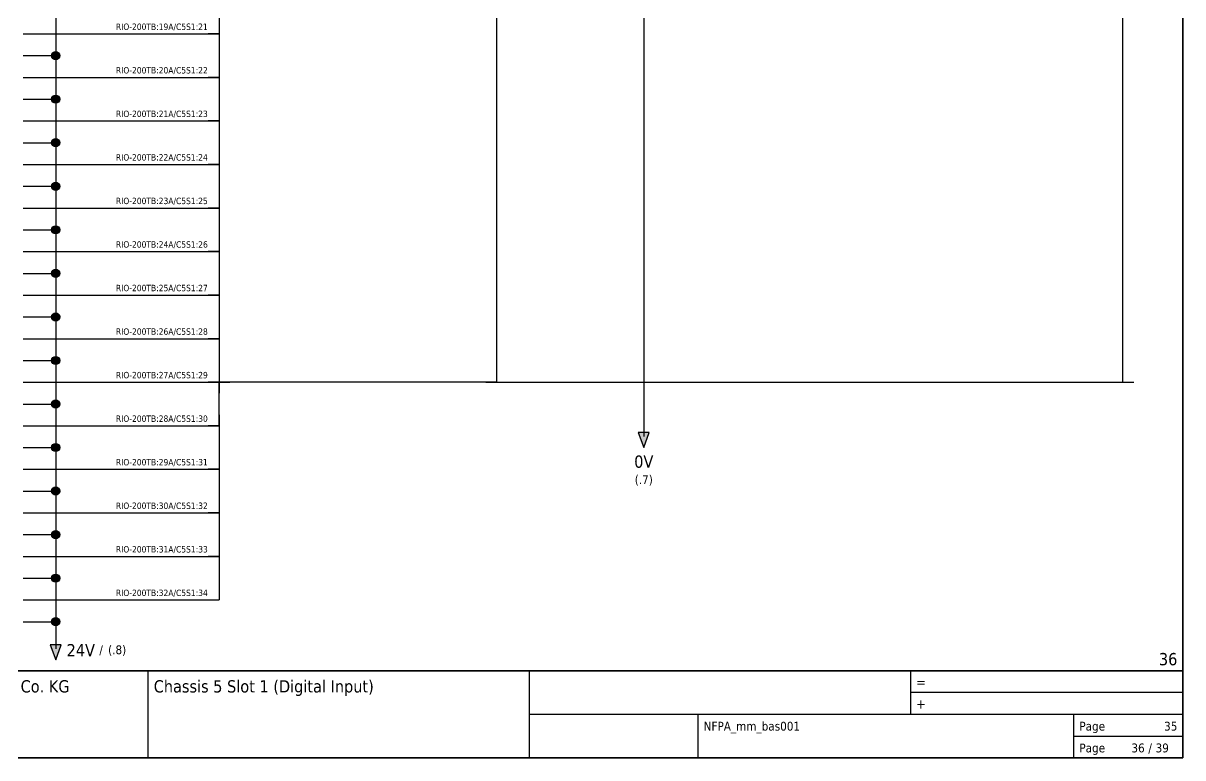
# Model space of a CAD drawing. Header units: millimetres. Extents: x 0 to 1792788, y -13 to 262234.
# Drawn here: x 207 to 420, y 0 to 135 of the extents above; entities that cross this region are included whole.
import ezdxf
from ezdxf.enums import TextEntityAlignment as Align

# ---------------------------------------------------------------- set-up
doc = ezdxf.new("R2010")
doc.units = ezdxf.units.MM
for name, color, linetype, lineweight in [('EPLAN201', 7, 'Continuous', 35), ('EPLAN311', 7, 'Continuous', 25), ('EPLAN317', 7, 'Continuous', 25), ('EPLAN403', 5, 'Continuous', 35), ('EPLAN405', 7, 'Continuous', 25), ('EPLAN442', 73, 'Continuous', 35), ('EPLAN451', 7, 'Continuous', 35), ('EPLAN452', 7, 'Continuous', 35), ('EPLAN453', 7, 'Continuous', 35)]:
    doc.layers.add(name, color=color, linetype=linetype, lineweight=lineweight)
doc.styles.add('Tahoma', font='')
doc.styles.get('Tahoma').set_extended_font_data('Tahoma')

# ---------------------------------------------------------------- blocks, each defined once
blk = doc.blocks.new('EPLFRAME')
at = {"layer": 'EPLAN201', "linetype": 'Continuous', "lineweight": 35, "ltscale": 4}
blk.add_line((0, 16), (420, 16), dxfattribs=at)
at = {"layer": 'EPLAN201', "linetype": 'Continuous', "lineweight": 25, "ltscale": 4}
for p, q in [((230, 0), (230, 16)), ((300, 0), (300, 16)), ((370, 16), (370, 8)), ((420, 12), (370, 12)), ((300, 8), (420, 8)), ((331, 0), (331, 8)), ((400, 0), (400, 8)), ((400, 4), (420, 4))]:
    blk.add_line(p, q, dxfattribs=at)
at = {"layer": 'EPLAN201', "linetype": 'Continuous', "lineweight": 35, "ltscale": 4}
blk.add_lwpolyline([(0, 0), (420, 0), (420, 297), (0, 297)], close=True, dxfattribs=at)
at = {"layer": 'EPLAN201', "color": 7, "style": 'Tahoma'}
for s, height, p in [('=', 1.81, (371, 13)), ('+', 1.81, (371, 9)), ('Page', 1.625, (401, 5)), ('Page', 1.625, (401, 1))]:
    blk.add_text(s, height=height, dxfattribs=at).set_placement(p)
blk.add_text('/', height=1.63, dxfattribs=at).set_placement((414, 1), align=Align.CENTER)
at = {"layer": 'EPLAN451', "color": 7, "style": 'Tahoma'}
for tag, p, height in [('14_10014', (101, 12), 2.26), ('14_10015', (185, 12), 2.26), ('14_10011', (101, 5), 2.26), ('14_10013', (332, 5), 1.63), ('14_10151', (73, 1), 1.63), ('14_10300', (415, 1), 1.63)]:
    blk.add_attdef(tag, p, '', height=height, dxfattribs=at)
blk.add_attdef('4_25020', text='', height=1.63, dxfattribs=at).set_placement((413, 1), align=Align.RIGHT)
at = {"layer": 'EPLAN452', "color": 7, "style": 'Tahoma'}
for tag, p, height in [('4_11041', (1, 17), 2.26), ('4_11071[1]', (1, 13), 1.63), ('4_11074[1]', (21, 13), 1.63), ('4_11070[1]', (41, 13), 1.63), ('4_11024', (73, 13), 1.63), ('4_11011', (231, 12), 2.26), ('4_11030', (301, 12), 2.26), ('4_20132_1001', (374, 13), 1.63), ('4_11071[2]', (1, 9), 1.63), ('4_11074[2]', (21, 9), 1.63), ('4_11070[2]', (41, 9), 1.63), ('4_11022', (73, 9), 1.63), ('4_20134_1001', (374, 9), 1.63), ('4_11071[3]', (1, 5), 1.63), ('4_11074[3]', (21, 5), 1.63), ('4_11070[3]', (41, 5), 1.63), ('4_11080', (73, 5), 1.63), ('4_11059', (301, 5), 1.63)]:
    blk.add_attdef(tag, p, '', height=height, dxfattribs=at)
for tag, height, p in [('4_11040', 2.26, (419, 17)), ('4_11000', 1.63, (419, 5)), ('4_11085', 1.63, (141, 1)), ('4_11086', 1.63, (183, 1))]:
    blk.add_attdef(tag, text='', height=height, dxfattribs=at).set_placement(p, align=Align.RIGHT)
at = {"layer": 'EPLAN453', "color": 7, "style": 'Tahoma'}
for tag, p in [('53_19005_1', (21, 293)), ('53_19005', (63, 293)), ('53_19005_8', (105, 293)), ('53_19005_6', (147, 293)), ('53_19005_7', (189, 293)), ('53_19005_9', (231, 293)), ('53_19005_3', (273, 293)), ('53_19005_2', (315, 293)), ('53_19005_4', (357, 293)), ('53_19005_5', (399, 293))]:
    blk.add_attdef(tag, text='', height=1.35, dxfattribs=at).set_placement(p, align=Align.BOTTOM_CENTER)
blk = doc.blocks.new('EPLSYM_LibrarySPECIAL_Symbol308_Variant0_Placement0')
at = {"layer": 'EPLAN405', "color": 7, "style": 'Tahoma'}
for tag, p in [('17_31011', (1.5, 6.35)), ('17_31002', (1.5, 0.5))]:
    blk.add_attdef(tag, text='', height=1.17, dxfattribs=at).set_placement(p, align=Align.BOTTOM_LEFT)
for tag, p in [('17_31004', (1.5, 4.4)), ('17_31003', (1.5, 2.45))]:
    blk.add_attdef(tag, p, '', height=1.17, dxfattribs=at)
blk = doc.blocks.new('EPLSYM_LibrarySPECIAL_Symbol8_Variant3_Placement1')
at = {"layer": 'EPLAN311', "linetype": 'Continuous', "ltscale": 4}
blk.add_hatch(color=256, dxfattribs=at).paths.add_polyline_path([(-1, 0.75), (0, -2), (1, 0.75)], flags=0)
blk.add_line((0, 2), (0, 0.75), dxfattribs=at)
blk.add_lwpolyline([(-1, 0.75), (0, -2), (1, 0.75)], close=True, dxfattribs=at)
at = {"layer": 'EPLAN403', "color": 5, "style": 'Tahoma'}
blk.add_attdef('70_20010', text='', height=2.2575, dxfattribs=at).set_placement((0, -3.4515), align=Align.TOP_CENTER)
at = {"layer": 'EPLAN442', "color": 73, "style": 'Tahoma'}
blk.add_attdef('70_24300', text='', height=1.6254, dxfattribs=at).set_placement((0, -7.07508), align=Align.TOP_CENTER)

msp = doc.modelspace()

# ---------------------------------------------------------------- hatches: boundary and pattern name
at = {"layer": 'EPLAN311', "linetype": 'Continuous', "lineweight": 25, "ltscale": 4}
h = msp.add_hatch(color=7, dxfattribs=at)
edge = h.paths.add_edge_path(flags=0)
edge.add_arc((213, 129), 0.75, 0, 360)
h = msp.add_hatch(color=7, dxfattribs=at)
edge = h.paths.add_edge_path(flags=0)
edge.add_arc((213, 121), 0.75, 0, 360)
h = msp.add_hatch(color=7, dxfattribs=at)
edge = h.paths.add_edge_path(flags=0)
edge.add_arc((213, 113), 0.75, 0, 360)
h = msp.add_hatch(color=7, dxfattribs=at)
edge = h.paths.add_edge_path(flags=0)
edge.add_arc((213, 105), 0.75, 0, 360)
h = msp.add_hatch(color=7, dxfattribs=at)
edge = h.paths.add_edge_path(flags=0)
edge.add_arc((213, 97), 0.75, 0, 360)
h = msp.add_hatch(color=7, dxfattribs=at)
edge = h.paths.add_edge_path(flags=0)
edge.add_arc((213, 89), 0.75, 0, 360)
h = msp.add_hatch(color=7, dxfattribs=at)
edge = h.paths.add_edge_path(flags=0)
edge.add_arc((213, 81), 0.75, 0, 360)
h = msp.add_hatch(color=7, dxfattribs=at)
edge = h.paths.add_edge_path(flags=0)
edge.add_arc((213, 73), 0.75, 0, 360)
h = msp.add_hatch(color=7, dxfattribs=at)
edge = h.paths.add_edge_path(flags=0)
edge.add_arc((213, 65), 0.75, 0, 360)
h = msp.add_hatch(color=7, dxfattribs=at)
edge = h.paths.add_edge_path(flags=0)
edge.add_arc((213, 57), 0.75, 0, 360)
h = msp.add_hatch(color=7, dxfattribs=at)
edge = h.paths.add_edge_path(flags=0)
edge.add_arc((213, 49), 0.75, 0, 360)
h = msp.add_hatch(color=7, dxfattribs=at)
edge = h.paths.add_edge_path(flags=0)
edge.add_arc((213, 41), 0.75, 0, 360)
h = msp.add_hatch(color=7, dxfattribs=at)
edge = h.paths.add_edge_path(flags=0)
edge.add_arc((213, 33), 0.75, 0, 360)
h = msp.add_hatch(color=7, dxfattribs=at)
edge = h.paths.add_edge_path(flags=0)
edge.add_arc((213, 25), 0.75, 0, 360)

# ---------------------------------------------------------------- linework, layer by layer
at = {"layer": 'EPLAN311', "ltscale": 4}
for p, q in [((213, 137), (213, 129)), ((321, 137), (321, 59)), ((243, 133), (241, 133)), ((207.05, 129), (211, 129)), ((213, 129), (213, 121)), ((243, 125), (241, 125)), ((207.05, 121), (211, 121)), ((213, 121), (213, 113)), ((243, 117), (241, 117)), ((207.05, 113), (211, 113)), ((213, 113), (213, 105)), ((243, 109), (241, 109)), ((207.05, 105), (211, 105)), ((213, 105), (213, 97)), ((243, 101), (241, 101)), ((207.05, 97), (211, 97)), ((213, 97), (213, 89)), ((243, 93), (241, 93)), ((207.05, 89), (211, 89)), ((213, 89), (213, 81)), ((243, 85), (241, 85)), ((207.05, 81), (211, 81)), ((213, 81), (213, 73)), ((243, 77), (241, 77)), ((207.05, 73), (211, 73)), ((213, 73), (213, 65)), ((243, 69), (241, 69)), ((207.05, 65), (211, 65)), ((213, 65), (213, 57)), ((243, 61), (241, 61)), ((207.05, 57), (211, 57)), ((213, 57), (213, 49)), ((243, 53), (241, 53)), ((207.05, 49), (211, 49)), ((213, 49), (213, 41)), ((243, 45), (241, 45)), ((207.05, 41), (211, 41)), ((213, 41), (213, 33)), ((243, 37), (241, 37)), ((207.05, 33), (211, 33)), ((213, 33), (213, 25)), ((241, 29), (243, 29)), ((207.05, 25), (211, 25)), ((213, 25), (213, 20))]:
    msp.add_line(p, q, dxfattribs=at)
at = {"layer": 'EPLAN311', "color": 7, "ltscale": 4}
for p, q in [((207.05, 133), (243, 133)), ((207.05, 125), (243, 125)), ((207.05, 117), (243, 117)), ((207.05, 109), (243, 109)), ((207.05, 101), (243, 101)), ((207.05, 93), (243, 93)), ((207.05, 85), (243, 85)), ((207.05, 77), (243, 77)), ((207.05, 69), (243, 69)), ((207.05, 61), (243, 61)), ((207.05, 53), (243, 53)), ((207.05, 45), (243, 45)), ((207.05, 37), (243, 37)), ((207.05, 29), (243, 29))]:
    msp.add_line(p, q, dxfattribs=at)
at = {"layer": 'EPLAN311', "color": 7, "linetype": 'Continuous', "lineweight": 25, "ltscale": 4}
for p, q in [((213, 131), (213, 127)), ((211, 129), (213, 129)), ((213, 123), (213, 119)), ((211, 121), (213, 121)), ((211, 113), (213, 113)), ((213, 115), (213, 111)), ((213, 107), (213, 103)), ((211, 105), (213, 105)), ((213, 99), (213, 95)), ((211, 97), (213, 97)), ((213, 91), (213, 87)), ((211, 89), (213, 89)), ((211, 81), (213, 81)), ((213, 83), (213, 79)), ((213, 75), (213, 71)), ((211, 73), (213, 73)), ((213, 67), (213, 63)), ((211, 65), (213, 65)), ((213, 59), (213, 55)), ((211, 57), (213, 57)), ((211, 49), (213, 49)), ((213, 51), (213, 47)), ((213, 43), (213, 39)), ((211, 41), (213, 41)), ((213, 35), (213, 31)), ((211, 33), (213, 33)), ((213, 27), (213, 23)), ((211, 25), (213, 25))]:
    msp.add_line(p, q, dxfattribs=at)
for centre in [(213, 129), (213, 121), (213, 113), (213, 105), (213, 97), (213, 89), (213, 81), (213, 73), (213, 65), (213, 57), (213, 49), (213, 41), (213, 33), (213, 25)]:
    msp.add_circle(centre, 0.75, dxfattribs=at)
at = {"layer": 'EPLAN317', "lineweight": 25, "ltscale": 4}
for p, q in [((243, 141), (243, 133)), ((294, 69), (294, 141)), ((409, 69), (409, 141)), ((243, 135), (243, 131)), ((243, 133), (243, 125)), ((243, 127), (243, 123)), ((243, 125), (243, 117)), ((243, 119), (243, 115)), ((243, 117), (243, 109)), ((243, 111), (243, 107)), ((243, 109), (243, 101)), ((243, 103), (243, 99)), ((243, 101), (243, 93)), ((243, 95), (243, 91)), ((243, 93), (243, 85)), ((243, 87), (243, 83)), ((243, 85), (243, 77)), ((243, 79), (243, 75)), ((243, 77), (243, 69)), ((243, 71), (243, 67)), ((294, 69), (294, 71)), ((409, 69), (409, 71)), ((294, 69), (243, 69)), ((243, 61), (243, 69)), ((243, 69), (245, 69)), ((292, 69), (296, 69)), ((294, 69), (409, 69)), ((407, 69), (411, 69)), ((243, 63), (243, 59)), ((243, 61), (243, 53)), ((243, 55), (243, 51)), ((243, 53), (243, 45)), ((243, 47), (243, 43)), ((243, 45), (243, 37)), ((243, 39), (243, 35)), ((243, 37), (243, 29)), ((243, 31), (243, 29))]:
    msp.add_line(p, q, dxfattribs=at)

# ---------------------------------------------------------------- block references
ref = msp.add_blockref('EPLFRAME', (0, 0))
ref.add_attrib('14_10013', 'NFPA_mm_bas001', (332, 5), dxfattribs={"layer": 'EPLAN451', "color": 7, "height": 1.6254, "style": 'Tahoma'})
ref.add_attrib('4_11011', 'Chassis 5 Slot 1 (Digital Input)', (231, 12), dxfattribs={"layer": 'EPLAN452', "color": 7, "height": 2.2575, "style": 'Tahoma'})
ref.add_attrib('14_10300', '39', (415, 1), dxfattribs={"layer": 'EPLAN451', "color": 7, "height": 1.625, "style": 'Tahoma'})
ref.add_attrib('4_11040', '36', dxfattribs={"layer": 'EPLAN452', "color": 7, "height": 2.257, "style": 'Tahoma'}).set_placement((419, 17), align=Align.RIGHT)
ref.add_attrib('14_10015', 'EPLAN GmbH & Co. KG', (185, 12), dxfattribs={"layer": 'EPLAN451', "color": 7, "height": 2.2575, "style": 'Tahoma'})
ref.add_attrib('4_11000', '35', dxfattribs={"layer": 'EPLAN452', "color": 7, "height": 1.625, "style": 'Tahoma'}).set_placement((419, 5), align=Align.RIGHT)
ref.add_attrib('4_25020', '36', dxfattribs={"layer": 'EPLAN451', "color": 7, "height": 1.625, "style": 'Tahoma'}).set_placement((413, 1), align=Align.RIGHT)
ref = msp.add_blockref('EPLSYM_LibrarySPECIAL_Symbol308_Variant0_Placement0', (224, 133))
ref.add_attrib('17_31011', 'RIO-200TB:19A/C5S1:21', dxfattribs={"layer": 'EPLAN405', "color": 7, "height": 1.1739, "style": 'Tahoma'}).set_placement((224.05, 133.37), align=Align.BOTTOM_LEFT)
ref = msp.add_blockref('EPLSYM_LibrarySPECIAL_Symbol308_Variant0_Placement0', (224, 125))
ref.add_attrib('17_31011', 'RIO-200TB:20A/C5S1:22', dxfattribs={"layer": 'EPLAN405', "color": 7, "height": 1.1739, "style": 'Tahoma'}).set_placement((224.05, 125.37), align=Align.BOTTOM_LEFT)
ref = msp.add_blockref('EPLSYM_LibrarySPECIAL_Symbol308_Variant0_Placement0', (224, 117))
ref.add_attrib('17_31011', 'RIO-200TB:21A/C5S1:23', dxfattribs={"layer": 'EPLAN405', "color": 7, "height": 1.1739, "style": 'Tahoma'}).set_placement((224.05, 117.37), align=Align.BOTTOM_LEFT)
ref = msp.add_blockref('EPLSYM_LibrarySPECIAL_Symbol308_Variant0_Placement0', (224, 109))
ref.add_attrib('17_31011', 'RIO-200TB:22A/C5S1:24', dxfattribs={"layer": 'EPLAN405', "color": 7, "height": 1.1739, "style": 'Tahoma'}).set_placement((224.05, 109.37), align=Align.BOTTOM_LEFT)
ref = msp.add_blockref('EPLSYM_LibrarySPECIAL_Symbol308_Variant0_Placement0', (224, 101))
ref.add_attrib('17_31011', 'RIO-200TB:23A/C5S1:25', dxfattribs={"layer": 'EPLAN405', "color": 7, "height": 1.1739, "style": 'Tahoma'}).set_placement((224.05, 101.37), align=Align.BOTTOM_LEFT)
ref = msp.add_blockref('EPLSYM_LibrarySPECIAL_Symbol308_Variant0_Placement0', (224, 93))
ref.add_attrib('17_31011', 'RIO-200TB:24A/C5S1:26', dxfattribs={"layer": 'EPLAN405', "color": 7, "height": 1.1739, "style": 'Tahoma'}).set_placement((224.05, 93.37), align=Align.BOTTOM_LEFT)
ref = msp.add_blockref('EPLSYM_LibrarySPECIAL_Symbol308_Variant0_Placement0', (224, 85))
ref.add_attrib('17_31011', 'RIO-200TB:25A/C5S1:27', dxfattribs={"layer": 'EPLAN405', "color": 7, "height": 1.1739, "style": 'Tahoma'}).set_placement((224.05, 85.37), align=Align.BOTTOM_LEFT)
ref = msp.add_blockref('EPLSYM_LibrarySPECIAL_Symbol308_Variant0_Placement0', (224, 77))
ref.add_attrib('17_31011', 'RIO-200TB:26A/C5S1:28', dxfattribs={"layer": 'EPLAN405', "color": 7, "height": 1.1739, "style": 'Tahoma'}).set_placement((224.05, 77.37), align=Align.BOTTOM_LEFT)
ref = msp.add_blockref('EPLSYM_LibrarySPECIAL_Symbol308_Variant0_Placement0', (224, 69))
ref.add_attrib('17_31011', 'RIO-200TB:27A/C5S1:29', dxfattribs={"layer": 'EPLAN405', "color": 7, "height": 1.1739, "style": 'Tahoma'}).set_placement((224.05, 69.37), align=Align.BOTTOM_LEFT)
ref = msp.add_blockref('EPLSYM_LibrarySPECIAL_Symbol308_Variant0_Placement0', (224, 61))
ref.add_attrib('17_31011', 'RIO-200TB:28A/C5S1:30', dxfattribs={"layer": 'EPLAN405', "color": 7, "height": 1.1739, "style": 'Tahoma'}).set_placement((224.05, 61.37), align=Align.BOTTOM_LEFT)
msp.add_blockref('EPLSYM_LibrarySPECIAL_Symbol8_Variant3_Placement1', (321, 59)).add_auto_attribs({'70_20010': '0V', '70_24300': '(.7)'})
ref = msp.add_blockref('EPLSYM_LibrarySPECIAL_Symbol308_Variant0_Placement0', (224, 53))
ref.add_attrib('17_31011', 'RIO-200TB:29A/C5S1:31', dxfattribs={"layer": 'EPLAN405', "color": 7, "height": 1.1739, "style": 'Tahoma'}).set_placement((224.05, 53.37), align=Align.BOTTOM_LEFT)
ref = msp.add_blockref('EPLSYM_LibrarySPECIAL_Symbol308_Variant0_Placement0', (224, 45))
ref.add_attrib('17_31011', 'RIO-200TB:30A/C5S1:32', dxfattribs={"layer": 'EPLAN405', "color": 7, "height": 1.1739, "style": 'Tahoma'}).set_placement((224.05, 45.37), align=Align.BOTTOM_LEFT)
ref = msp.add_blockref('EPLSYM_LibrarySPECIAL_Symbol308_Variant0_Placement0', (224, 37))
ref.add_attrib('17_31011', 'RIO-200TB:31A/C5S1:33', dxfattribs={"layer": 'EPLAN405', "color": 7, "height": 1.1739, "style": 'Tahoma'}).set_placement((224.05, 37.37), align=Align.BOTTOM_LEFT)
ref = msp.add_blockref('EPLSYM_LibrarySPECIAL_Symbol308_Variant0_Placement0', (224, 29))
ref.add_attrib('17_31011', 'RIO-200TB:32A/C5S1:34', dxfattribs={"layer": 'EPLAN405', "color": 7, "height": 1.1739, "style": 'Tahoma'}).set_placement((224.05, 29.37), align=Align.BOTTOM_LEFT)
ref = msp.add_blockref('EPLSYM_LibrarySPECIAL_Symbol8_Variant3_Placement1', (213, 20))
ref.add_attrib('70_20010', '24V', dxfattribs={"layer": 'EPLAN403', "color": 5, "height": 2.257, "style": 'Tahoma'}).set_placement((215, 19.77), align=Align.MIDDLE_LEFT)
ref.add_attrib('70_24350', '/', dxfattribs={"layer": 'EPLAN442', "color": 73, "height": 1.63, "style": 'Tahoma'}).set_placement((221.01, 19.84), align=Align.MIDDLE_LEFT)
ref.add_attrib('70_24300', '(.8)', dxfattribs={"layer": 'EPLAN442', "color": 73, "height": 1.625, "style": 'Tahoma'}).set_placement((222.62, 19.84), align=Align.MIDDLE_LEFT)

doc.saveas('drawing.dxf')
